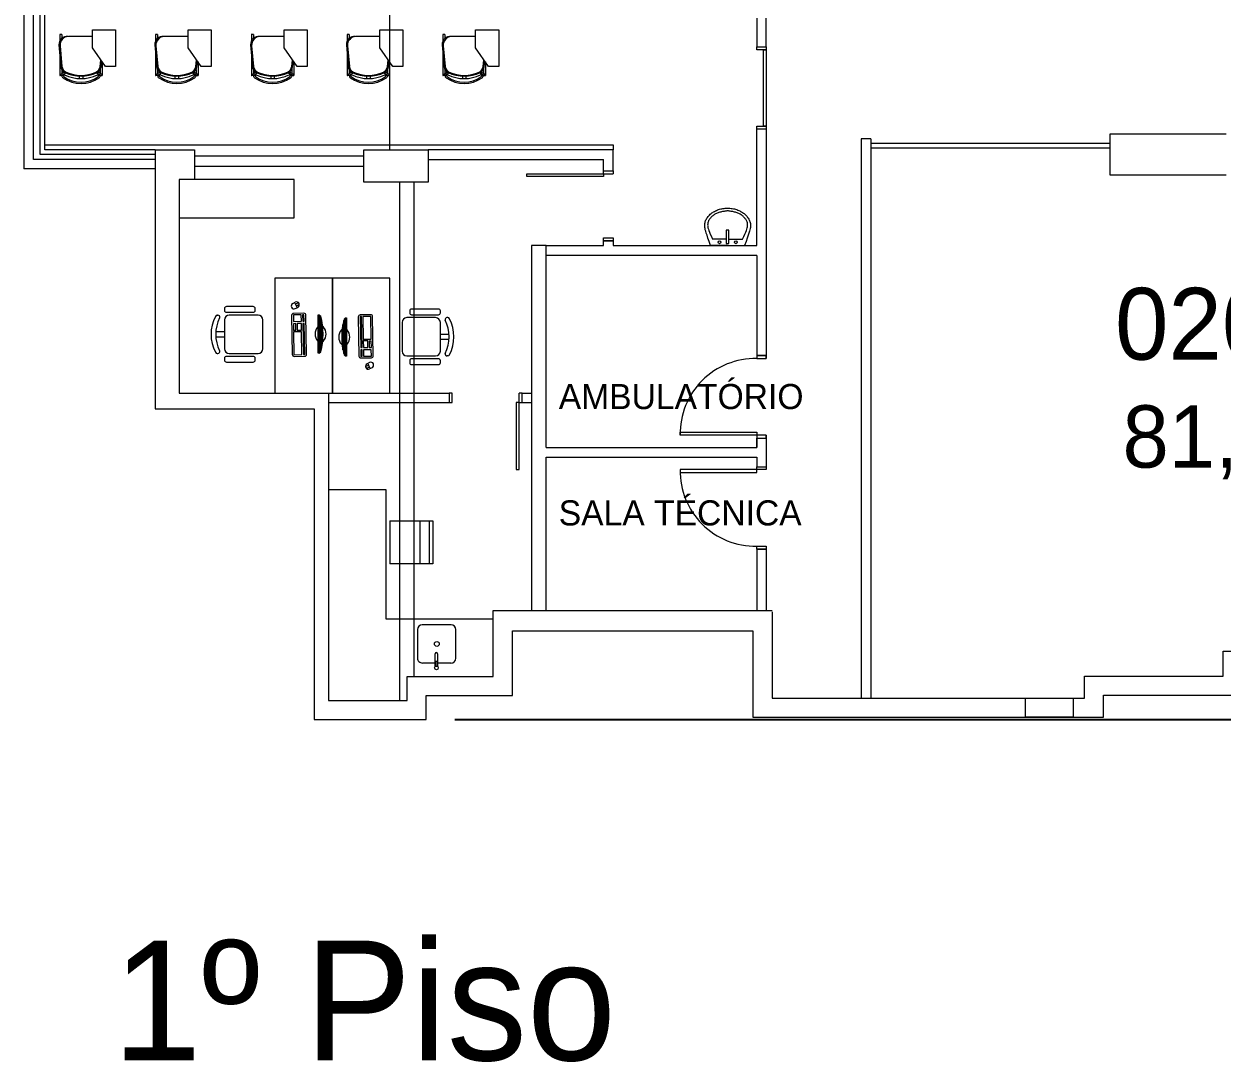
# Model space of a CAD drawing. Header units: metres. Extents: x 2855 to 2963, y 1748 to 1790.
# Drawn here: x 2859.02 to 2871.53, y 1747.65 to 1758.49 of the extents above; entities that cross this region are included whole.
import ezdxf

# ---------------------------------------------------------------- set-up
doc = ezdxf.new("R2010")
doc.units = ezdxf.units.M
doc.layers.add('PAREDES', color=7, linetype='Continuous')
doc.layers.add('VAGAS', color=253, linetype='Continuous')
doc.styles.add('PADRAO MK', font='')
doc.styles.add('ROMANS', font='romans', dxfattribs={"height": 0.16})
doc.styles.get("Standard").update_dxf_attribs({"font": 'arial.ttf'})
doc.styles.get('PADRAO MK').set_extended_font_data('AvantGarde Bk BT')
doc.dimstyles.new('Cota', dxfattribs={"dimtxt": 0.07, "dimasz": 0.08, "dimexe": 0.04, "dimexo": 0.04, "dimgap": 0.02, "dimtad": 1, "dimtxsty": 'Standard', "dimcen": 2.5, "dimclrd": 252, "dimclre": 252, "dimadec": 0, "dimazin": 0, "dimtfac": 1, "dimtmove": 0, "dimatfit": 3, "dimfxl": 1, "dimarcsym": 0})
pattern_1 = [(90, (8.432981, 4.289497), (-0.00875, 9e-19), [])]

# ---------------------------------------------------------------- blocks, each defined once
blk = doc.blocks.new('*D9')
at = {"layer": 'DEFPOINTS', "color": 0, "transparency": 16777216}
for p in [(2909.485, 1784.081), (2863.22, 1751.229), (2962.676, 1751.229)]:
    blk.add_point(p, dxfattribs=at)
at = {"layer": 'VAGAS', "color": 1, "lineweight": -2, "transparency": 16777216}
for p, q in [((2909.785, 1784.081), (2963.176, 1784.081)), ((2962.676, 1783.731), (2962.676, 1751.579)), ((2863.52, 1751.229), (2963.176, 1751.229))]:
    blk.add_line(p, q, dxfattribs=at)
at = {"layer": 'VAGAS', "color": 1, "transparency": 16777216}
for points in [[(2962.618, 1783.731), (2962.735, 1783.731), (2962.676, 1784.081)], [(2962.618, 1751.579), (2962.735, 1751.579), (2962.676, 1751.229)]]:
    blk.add_solid(points, dxfattribs=at)
at = {"layer": 'VAGAS', "color": 7, "transparency": 16777216, "insert": (2961.862, 1767.655), "char_height": 0.16, "attachment_point": 5, "rotation": 90, "style": 'ROMANS'}
blk.add_mtext('{\\H7.5x;32,85}', dxfattribs=at)
blk = doc.blocks.new('_ArchTick')
at = {"color": 0, "linetype": 'ByBlock', "const_width": 0.15}
blk.add_lwpolyline([(-0.5, -0.5), (0.5, 0.5)], dxfattribs=at)

msp = doc.modelspace()

# ---------------------------------------------------------------- hatches: boundary and pattern name
at = {"layer": 'PAREDES', "lineweight": 0}
h = msp.add_hatch(dxfattribs=at)
h.set_pattern_fill('ANSI31', color=253, scale=0.07, angle=45, style=0)
h.set_pattern_definition(pattern_1)
h.paths.add_polyline_path([(2862.118, 1755.069), (2862.118, 1755.442, -0.133994)])
h = msp.add_hatch(dxfattribs=at)
h.set_pattern_fill('ANSI31', color=253, scale=0.07, angle=45, style=0)
h.set_pattern_definition(pattern_1)
h.paths.add_polyline_path([(2862.363, 1755.409), (2862.363, 1755.036, -0.133994)])

# ---------------------------------------------------------------- linework, layer by layer
at = {"layer": 'PAREDES', "color": 253, "lineweight": 0}
for p, q in [((2862.84, 1757.179), (2862.84, 1760.649)), ((2859.02, 1758.769), (2859.02, 1756.979)), ((2859.12, 1757.079), (2859.12, 1758.769)), ((2859.19, 1757.129), (2859.19, 1758.769)), ((2859.24, 1757.179), (2859.24, 1758.769)), ((2859.735, 1758.243), (2859.735, 1758.432)), ((2859.735, 1758.432), (2859.976, 1758.432)), ((2859.976, 1758.432), (2859.976, 1758.048)), ((2860.735, 1758.243), (2860.735, 1758.432)), ((2860.735, 1758.432), (2860.976, 1758.432)), ((2860.976, 1758.432), (2860.976, 1758.048)), ((2861.735, 1758.243), (2861.735, 1758.432)), ((2861.735, 1758.432), (2861.976, 1758.432)), ((2861.976, 1758.432), (2861.976, 1758.048)), ((2862.735, 1758.243), (2862.735, 1758.432)), ((2862.735, 1758.432), (2862.976, 1758.432)), ((2862.976, 1758.432), (2862.976, 1758.048)), ((2863.735, 1758.243), (2863.735, 1758.432)), ((2863.735, 1758.432), (2863.976, 1758.432)), ((2863.976, 1758.432), (2863.976, 1758.048)), ((2866.67, 1758.554), (2866.67, 1758.254)), ((2866.77, 1758.254), (2866.77, 1758.554)), ((2859.394, 1758.381), (2859.394, 1758.315)), ((2859.412, 1758.384), (2859.397, 1758.384)), ((2859.415, 1758.381), (2859.415, 1758.342)), ((2859.735, 1758.363), (2859.484, 1758.363)), ((2860.394, 1758.381), (2860.394, 1758.315)), ((2860.412, 1758.384), (2860.397, 1758.384)), ((2860.415, 1758.381), (2860.415, 1758.342)), ((2860.735, 1758.363), (2860.484, 1758.363)), ((2861.394, 1758.381), (2861.394, 1758.315)), ((2861.412, 1758.384), (2861.397, 1758.384)), ((2861.415, 1758.381), (2861.415, 1758.342)), ((2861.735, 1758.363), (2861.484, 1758.363)), ((2862.394, 1758.381), (2862.394, 1758.315)), ((2862.412, 1758.384), (2862.397, 1758.384)), ((2862.415, 1758.381), (2862.415, 1758.342)), ((2862.735, 1758.363), (2862.484, 1758.363)), ((2863.394, 1758.381), (2863.394, 1758.315)), ((2863.412, 1758.384), (2863.397, 1758.384)), ((2863.415, 1758.381), (2863.415, 1758.342)), ((2863.735, 1758.363), (2863.484, 1758.363)), ((2859.386, 1758.275), (2859.406, 1758.045)), ((2859.394, 1758.182), (2859.394, 1757.956)), ((2859.397, 1758.264), (2859.417, 1758.05)), ((2859.871, 1758.048), (2859.735, 1758.243)), ((2860.386, 1758.275), (2860.406, 1758.045)), ((2860.394, 1758.182), (2860.394, 1757.956)), ((2860.397, 1758.264), (2860.417, 1758.05)), ((2860.871, 1758.048), (2860.735, 1758.243)), ((2861.386, 1758.275), (2861.406, 1758.045)), ((2861.394, 1758.182), (2861.394, 1757.956)), ((2861.397, 1758.264), (2861.417, 1758.05)), ((2861.871, 1758.048), (2861.735, 1758.243)), ((2862.386, 1758.275), (2862.406, 1758.045)), ((2862.394, 1758.182), (2862.394, 1757.956)), ((2862.397, 1758.264), (2862.417, 1758.05)), ((2862.871, 1758.048), (2862.735, 1758.243)), ((2863.386, 1758.275), (2863.406, 1758.045)), ((2863.394, 1758.182), (2863.394, 1757.956)), ((2863.397, 1758.264), (2863.417, 1758.05)), ((2863.871, 1758.048), (2863.735, 1758.243)), ((2866.67, 1758.224), (2866.67, 1758.254)), ((2866.67, 1758.254), (2866.77, 1758.254)), ((2866.67, 1758.254), (2866.77, 1758.254)), ((2866.77, 1758.224), (2866.67, 1758.224)), ((2866.74, 1757.424), (2866.74, 1758.224)), ((2866.74, 1758.224), (2866.77, 1758.224)), ((2866.77, 1758.254), (2866.77, 1758.224)), ((2866.77, 1758.224), (2866.77, 1757.424)), ((2859.815, 1758.05), (2859.822, 1758.119)), ((2859.825, 1758.045), (2859.831, 1758.106)), ((2859.838, 1758.096), (2859.838, 1757.955)), ((2860.815, 1758.05), (2860.822, 1758.119)), ((2860.825, 1758.045), (2860.831, 1758.106)), ((2860.838, 1758.096), (2860.838, 1757.955)), ((2861.815, 1758.05), (2861.822, 1758.119)), ((2861.825, 1758.045), (2861.831, 1758.106)), ((2861.838, 1758.096), (2861.838, 1757.955)), ((2862.815, 1758.05), (2862.822, 1758.119)), ((2862.825, 1758.045), (2862.831, 1758.106)), ((2862.838, 1758.096), (2862.838, 1757.955)), ((2863.815, 1758.05), (2863.822, 1758.119)), ((2863.825, 1758.045), (2863.831, 1758.106)), ((2863.838, 1758.096), (2863.838, 1757.955)), ((2859.394, 1757.963), (2859.437, 1757.991)), ((2859.412, 1757.953), (2859.397, 1757.953)), ((2859.412, 1757.953), (2859.456, 1757.981)), ((2859.415, 1758.017), (2859.415, 1757.977)), ((2859.597, 1757.947), (2859.597, 1757.922)), ((2859.634, 1757.947), (2859.634, 1757.922)), ((2859.82, 1757.953), (2859.775, 1757.981)), ((2859.838, 1757.963), (2859.794, 1757.991)), ((2859.817, 1758.017), (2859.817, 1757.977)), ((2859.82, 1757.953), (2859.836, 1757.953)), ((2859.976, 1758.048), (2859.871, 1758.048)), ((2860.394, 1757.963), (2860.437, 1757.991)), ((2860.412, 1757.953), (2860.397, 1757.953)), ((2860.412, 1757.953), (2860.456, 1757.981)), ((2860.415, 1758.017), (2860.415, 1757.977)), ((2860.597, 1757.947), (2860.597, 1757.922)), ((2860.634, 1757.947), (2860.634, 1757.922)), ((2860.82, 1757.953), (2860.775, 1757.981)), ((2860.838, 1757.963), (2860.794, 1757.991)), ((2860.817, 1758.017), (2860.817, 1757.977)), ((2860.82, 1757.953), (2860.836, 1757.953)), ((2860.976, 1758.048), (2860.871, 1758.048)), ((2861.394, 1757.963), (2861.437, 1757.991)), ((2861.412, 1757.953), (2861.397, 1757.953)), ((2861.412, 1757.953), (2861.456, 1757.981)), ((2861.415, 1758.017), (2861.415, 1757.977)), ((2861.597, 1757.947), (2861.597, 1757.922)), ((2861.634, 1757.947), (2861.634, 1757.922)), ((2861.82, 1757.953), (2861.775, 1757.981)), ((2861.838, 1757.963), (2861.794, 1757.991)), ((2861.817, 1758.017), (2861.817, 1757.977)), ((2861.82, 1757.953), (2861.836, 1757.953)), ((2861.976, 1758.048), (2861.871, 1758.048)), ((2862.394, 1757.963), (2862.437, 1757.991)), ((2862.412, 1757.953), (2862.397, 1757.953)), ((2862.412, 1757.953), (2862.456, 1757.981)), ((2862.415, 1758.017), (2862.415, 1757.977)), ((2862.597, 1757.947), (2862.597, 1757.922)), ((2862.634, 1757.947), (2862.634, 1757.922)), ((2862.82, 1757.953), (2862.775, 1757.981)), ((2862.838, 1757.963), (2862.794, 1757.991)), ((2862.817, 1758.017), (2862.817, 1757.977)), ((2862.82, 1757.953), (2862.836, 1757.953)), ((2862.976, 1758.048), (2862.871, 1758.048)), ((2863.394, 1757.963), (2863.437, 1757.991)), ((2863.412, 1757.953), (2863.397, 1757.953)), ((2863.412, 1757.953), (2863.456, 1757.981)), ((2863.415, 1758.017), (2863.415, 1757.977)), ((2863.597, 1757.947), (2863.597, 1757.922)), ((2863.634, 1757.947), (2863.634, 1757.922)), ((2863.82, 1757.953), (2863.775, 1757.981)), ((2863.838, 1757.963), (2863.794, 1757.991)), ((2863.817, 1758.017), (2863.817, 1757.977)), ((2863.82, 1757.953), (2863.836, 1757.953)), ((2863.976, 1758.048), (2863.871, 1758.048)), ((2866.67, 1757.394), (2866.67, 1757.424)), ((2866.67, 1757.424), (2866.77, 1757.424)), ((2866.67, 1757.394), (2866.67, 1757.424)), ((2866.67, 1756.179), (2866.67, 1757.394)), ((2866.77, 1757.394), (2866.67, 1757.394)), ((2866.77, 1757.394), (2866.67, 1757.394)), ((2866.77, 1757.424), (2866.74, 1757.424)), ((2866.77, 1757.424), (2866.77, 1757.394)), ((2866.77, 1757.424), (2866.77, 1757.394)), ((2866.77, 1757.394), (2866.77, 1756.074)), ((2870.36, 1757.344), (2871.57, 1757.344)), ((2870.36, 1756.914), (2870.36, 1757.344)), ((2859.24, 1757.179), (2859.24, 1757.229)), ((2859.24, 1757.229), (2865.17, 1757.229)), ((2865.17, 1757.229), (2865.17, 1757.179)), ((2867.76, 1757.294), (2867.76, 1751.454)), ((2867.86, 1757.294), (2867.76, 1757.294)), ((2867.86, 1757.294), (2867.86, 1751.454)), ((2870.36, 1757.244), (2867.86, 1757.244)), ((2870.36, 1757.244), (2867.86, 1757.244)), ((2870.36, 1757.194), (2867.86, 1757.194)), ((2870.36, 1757.194), (2867.86, 1757.194)), ((2860.39, 1757.079), (2859.12, 1757.079)), ((2860.39, 1757.129), (2859.19, 1757.129)), ((2860.39, 1757.179), (2859.24, 1757.179)), ((2860.39, 1757.179), (2860.39, 1754.474)), ((2860.39, 1757.179), (2860.8, 1757.179)), ((2860.8, 1757.179), (2860.8, 1756.869)), ((2860.8, 1757.114), (2862.57, 1757.114)), ((2862.57, 1756.839), (2862.57, 1757.179)), ((2862.57, 1757.179), (2863.24, 1757.179)), ((2863.24, 1757.179), (2863.24, 1756.839)), ((2865.17, 1757.179), (2863.24, 1757.179)), ((2863.24, 1757.179), (2863.24, 1757.079)), ((2863.24, 1757.079), (2865.07, 1757.079)), ((2865.07, 1756.959), (2865.07, 1757.079)), ((2865.17, 1756.959), (2865.17, 1757.179)), ((2865.17, 1757.179), (2865.17, 1757.179)), ((2860.39, 1756.979), (2859.02, 1756.979)), ((2860.8, 1757.009), (2862.57, 1757.009)), ((2865.07, 1756.929), (2865.07, 1756.959)), ((2865.07, 1756.959), (2865.17, 1756.959)), ((2865.07, 1756.959), (2865.17, 1756.959)), ((2865.17, 1756.959), (2865.17, 1756.929)), ((2860.8, 1756.869), (2860.64, 1756.869)), ((2860.64, 1756.869), (2860.64, 1754.639)), ((2860.64, 1756.869), (2860.64, 1756.469)), ((2861.84, 1756.869), (2860.64, 1756.869)), ((2861.84, 1756.469), (2861.84, 1756.869)), ((2863.24, 1756.839), (2862.57, 1756.839)), ((2862.94, 1756.839), (2862.94, 1751.429)), ((2863.09, 1756.839), (2863.09, 1751.679)), ((2864.27, 1756.899), (2864.27, 1756.929)), ((2864.27, 1756.929), (2865.17, 1756.929)), ((2864.27, 1756.899), (2864.27, 1756.929)), ((2864.27, 1756.929), (2865.17, 1756.929)), ((2865.07, 1756.899), (2864.27, 1756.899)), ((2865.07, 1756.899), (2864.27, 1756.899)), ((2865.07, 1756.929), (2865.07, 1756.899)), ((2865.07, 1756.929), (2865.07, 1756.899)), ((2871.57, 1756.914), (2870.36, 1756.914)), ((2866.26, 1756.551), (2866.271, 1756.554)), ((2866.271, 1756.554), (2866.282, 1756.558)), ((2866.282, 1756.558), (2866.294, 1756.561)), ((2866.294, 1756.561), (2866.305, 1756.563)), ((2866.305, 1756.563), (2866.317, 1756.566)), ((2866.317, 1756.566), (2866.329, 1756.567)), ((2866.329, 1756.567), (2866.341, 1756.569)), ((2866.341, 1756.569), (2866.354, 1756.569)), ((2866.354, 1756.569), (2866.366, 1756.569)), ((2866.366, 1756.569), (2866.378, 1756.569)), ((2866.378, 1756.569), (2866.39, 1756.568)), ((2866.39, 1756.568), (2866.402, 1756.567)), ((2866.402, 1756.567), (2866.414, 1756.566)), ((2866.414, 1756.566), (2866.426, 1756.563)), ((2866.426, 1756.563), (2866.438, 1756.561)), ((2866.438, 1756.561), (2866.449, 1756.558)), ((2866.449, 1756.558), (2866.461, 1756.554)), ((2866.461, 1756.554), (2866.472, 1756.55)), ((2860.64, 1756.469), (2861.84, 1756.469)), ((2866.13, 1756.42), (2866.133, 1756.429)), ((2866.133, 1756.429), (2866.136, 1756.438)), ((2866.136, 1756.438), (2866.14, 1756.447)), ((2866.14, 1756.447), (2866.145, 1756.456)), ((2866.145, 1756.456), (2866.15, 1756.465)), ((2866.15, 1756.465), (2866.156, 1756.473)), ((2866.156, 1756.473), (2866.163, 1756.482)), ((2866.165, 1756.432), (2866.162, 1756.425)), ((2866.163, 1756.482), (2866.169, 1756.49)), ((2866.168, 1756.439), (2866.165, 1756.432)), ((2866.172, 1756.446), (2866.168, 1756.439)), ((2866.169, 1756.49), (2866.177, 1756.497)), ((2866.176, 1756.453), (2866.172, 1756.446)), ((2866.181, 1756.459), (2866.176, 1756.453)), ((2866.177, 1756.497), (2866.185, 1756.505)), ((2866.186, 1756.466), (2866.181, 1756.459)), ((2866.185, 1756.505), (2866.193, 1756.512)), ((2866.192, 1756.472), (2866.186, 1756.466)), ((2866.198, 1756.478), (2866.192, 1756.472)), ((2866.193, 1756.512), (2866.201, 1756.519)), ((2866.205, 1756.484), (2866.198, 1756.478)), ((2866.201, 1756.519), (2866.21, 1756.525)), ((2866.211, 1756.49), (2866.205, 1756.484)), ((2866.21, 1756.525), (2866.22, 1756.531)), ((2866.218, 1756.495), (2866.211, 1756.49)), ((2866.226, 1756.5), (2866.218, 1756.495)), ((2866.22, 1756.531), (2866.229, 1756.536)), ((2866.233, 1756.505), (2866.226, 1756.5)), ((2866.229, 1756.536), (2866.239, 1756.541)), ((2866.241, 1756.509), (2866.233, 1756.505)), ((2866.239, 1756.541), (2866.249, 1756.546)), ((2866.249, 1756.513), (2866.241, 1756.509)), ((2866.249, 1756.546), (2866.26, 1756.551)), ((2866.258, 1756.517), (2866.249, 1756.513)), ((2866.266, 1756.52), (2866.258, 1756.517)), ((2866.275, 1756.524), (2866.266, 1756.52)), ((2866.284, 1756.526), (2866.275, 1756.524)), ((2866.294, 1756.529), (2866.284, 1756.526)), ((2866.303, 1756.531), (2866.294, 1756.529)), ((2866.312, 1756.533), (2866.303, 1756.531)), ((2866.321, 1756.535), (2866.312, 1756.533)), ((2866.33, 1756.536), (2866.321, 1756.535)), ((2866.338, 1756.537), (2866.33, 1756.536)), ((2866.345, 1756.538), (2866.338, 1756.537)), ((2866.351, 1756.539), (2866.345, 1756.538)), ((2866.356, 1756.54), (2866.351, 1756.539)), ((2866.36, 1756.54), (2866.356, 1756.54)), ((2866.363, 1756.54), (2866.36, 1756.54)), ((2866.366, 1756.54), (2866.363, 1756.54)), ((2866.369, 1756.54), (2866.366, 1756.54)), ((2866.372, 1756.54), (2866.369, 1756.54)), ((2866.376, 1756.54), (2866.372, 1756.54)), ((2866.381, 1756.539), (2866.376, 1756.54)), ((2866.387, 1756.538), (2866.381, 1756.539)), ((2866.394, 1756.537), (2866.387, 1756.538)), ((2866.402, 1756.536), (2866.394, 1756.537)), ((2866.41, 1756.535), (2866.402, 1756.536)), ((2866.419, 1756.533), (2866.41, 1756.535)), ((2866.428, 1756.531), (2866.419, 1756.533)), ((2866.438, 1756.529), (2866.428, 1756.531)), ((2866.447, 1756.526), (2866.438, 1756.529)), ((2866.456, 1756.523), (2866.447, 1756.526)), ((2866.465, 1756.52), (2866.456, 1756.523)), ((2866.474, 1756.517), (2866.465, 1756.52)), ((2866.472, 1756.55), (2866.482, 1756.546)), ((2866.482, 1756.513), (2866.474, 1756.517)), ((2866.482, 1756.546), (2866.492, 1756.541)), ((2866.49, 1756.509), (2866.482, 1756.513)), ((2866.498, 1756.505), (2866.49, 1756.509)), ((2866.492, 1756.541), (2866.502, 1756.536)), ((2866.506, 1756.5), (2866.498, 1756.505)), ((2866.502, 1756.536), (2866.512, 1756.531)), ((2866.513, 1756.495), (2866.506, 1756.5)), ((2866.512, 1756.531), (2866.521, 1756.525)), ((2866.52, 1756.49), (2866.513, 1756.495)), ((2866.527, 1756.484), (2866.52, 1756.49)), ((2866.521, 1756.525), (2866.53, 1756.518)), ((2866.533, 1756.478), (2866.527, 1756.484)), ((2866.53, 1756.518), (2866.539, 1756.512)), ((2866.539, 1756.472), (2866.533, 1756.478)), ((2866.539, 1756.512), (2866.547, 1756.505)), ((2866.545, 1756.466), (2866.539, 1756.472)), ((2866.55, 1756.459), (2866.545, 1756.466)), ((2866.547, 1756.505), (2866.555, 1756.497)), ((2866.555, 1756.453), (2866.55, 1756.459)), ((2866.555, 1756.497), (2866.562, 1756.489)), ((2866.56, 1756.446), (2866.555, 1756.453)), ((2866.563, 1756.439), (2866.56, 1756.446)), ((2866.562, 1756.489), (2866.569, 1756.481)), ((2866.567, 1756.432), (2866.563, 1756.439)), ((2866.569, 1756.425), (2866.567, 1756.432)), ((2866.569, 1756.481), (2866.575, 1756.473)), ((2866.575, 1756.473), (2866.581, 1756.465)), ((2866.581, 1756.465), (2866.586, 1756.456)), ((2866.586, 1756.456), (2866.591, 1756.447)), ((2866.591, 1756.447), (2866.595, 1756.438)), ((2866.595, 1756.438), (2866.598, 1756.429)), ((2866.598, 1756.429), (2866.601, 1756.42)), ((2866.127, 1756.4), (2866.129, 1756.41)), ((2866.127, 1756.39), (2866.127, 1756.4)), ((2866.127, 1756.38), (2866.127, 1756.39)), ((2866.128, 1756.369), (2866.127, 1756.38)), ((2866.13, 1756.357), (2866.128, 1756.369)), ((2866.129, 1756.41), (2866.13, 1756.42)), ((2866.133, 1756.344), (2866.13, 1756.357)), ((2866.137, 1756.328), (2866.133, 1756.344)), ((2866.143, 1756.309), (2866.137, 1756.328)), ((2866.151, 1756.286), (2866.143, 1756.309)), ((2866.158, 1756.401), (2866.157, 1756.393)), ((2866.157, 1756.393), (2866.158, 1756.384)), ((2866.16, 1756.417), (2866.158, 1756.409)), ((2866.158, 1756.409), (2866.158, 1756.401)), ((2866.158, 1756.384), (2866.159, 1756.374)), ((2866.159, 1756.374), (2866.161, 1756.363)), ((2866.162, 1756.425), (2866.16, 1756.417)), ((2866.161, 1756.363), (2866.165, 1756.351)), ((2866.165, 1756.351), (2866.17, 1756.336)), ((2866.17, 1756.336), (2866.176, 1756.319)), ((2866.176, 1756.319), (2866.185, 1756.299)), ((2866.38, 1756.341), (2866.351, 1756.341)), ((2866.351, 1756.341), (2866.351, 1756.199)), ((2866.38, 1756.199), (2866.38, 1756.341)), ((2866.547, 1756.299), (2866.555, 1756.319)), ((2866.555, 1756.319), (2866.562, 1756.336)), ((2866.562, 1756.336), (2866.567, 1756.351)), ((2866.567, 1756.351), (2866.57, 1756.363)), ((2866.572, 1756.417), (2866.569, 1756.425)), ((2866.57, 1756.363), (2866.572, 1756.374)), ((2866.573, 1756.409), (2866.572, 1756.417)), ((2866.572, 1756.374), (2866.574, 1756.383)), ((2866.574, 1756.401), (2866.573, 1756.409)), ((2866.574, 1756.393), (2866.574, 1756.401)), ((2866.574, 1756.383), (2866.574, 1756.393)), ((2866.588, 1756.309), (2866.581, 1756.286)), ((2866.594, 1756.328), (2866.588, 1756.309)), ((2866.599, 1756.344), (2866.594, 1756.328)), ((2866.602, 1756.357), (2866.599, 1756.344)), ((2866.601, 1756.42), (2866.603, 1756.41)), ((2866.603, 1756.369), (2866.602, 1756.357)), ((2866.603, 1756.41), (2866.604, 1756.4)), ((2866.604, 1756.38), (2866.603, 1756.369)), ((2866.604, 1756.4), (2866.605, 1756.39)), ((2866.605, 1756.39), (2866.604, 1756.38)), ((2864.47, 1756.179), (2864.32, 1756.179)), ((2864.32, 1756.179), (2864.32, 1752.369)), ((2864.47, 1756.179), (2865.07, 1756.179)), ((2864.47, 1754.069), (2864.47, 1756.179)), ((2865.07, 1756.259), (2865.17, 1756.259)), ((2865.07, 1756.229), (2865.07, 1756.259)), ((2865.17, 1756.229), (2865.07, 1756.229)), ((2865.07, 1756.229), (2865.07, 1756.229)), ((2865.07, 1756.229), (2865.17, 1756.229)), ((2865.07, 1756.179), (2865.07, 1756.229)), ((2865.07, 1756.229), (2865.17, 1756.229)), ((2865.075, 1756.259), (2865.17, 1756.259)), ((2865.17, 1756.229), (2865.075, 1756.229)), ((2865.17, 1756.259), (2865.17, 1756.229)), ((2865.17, 1756.259), (2865.17, 1756.229)), ((2865.17, 1756.229), (2865.17, 1756.179)), ((2865.17, 1756.179), (2866.67, 1756.179)), ((2866.161, 1756.257), (2866.151, 1756.286)), ((2866.173, 1756.222), (2866.161, 1756.257)), ((2866.188, 1756.179), (2866.173, 1756.222)), ((2866.185, 1756.299), (2866.196, 1756.275)), ((2866.366, 1756.179), (2866.188, 1756.179)), ((2866.196, 1756.275), (2866.209, 1756.246)), ((2866.351, 1756.246), (2866.209, 1756.246)), ((2866.351, 1756.199), (2866.38, 1756.199)), ((2866.366, 1756.179), (2866.543, 1756.179)), ((2866.38, 1756.246), (2866.522, 1756.246)), ((2866.522, 1756.246), (2866.536, 1756.275)), ((2866.536, 1756.275), (2866.547, 1756.299)), ((2866.558, 1756.222), (2866.543, 1756.179)), ((2866.571, 1756.257), (2866.558, 1756.222)), ((2866.581, 1756.286), (2866.571, 1756.257)), ((2866.67, 1756.074), (2864.47, 1756.074)), ((2866.67, 1756.074), (2866.67, 1754.999)), ((2866.77, 1756.074), (2866.77, 1754.999)), ((2861.64, 1755.839), (2861.64, 1754.639)), ((2862.24, 1755.839), (2861.64, 1755.839)), ((2862.24, 1754.639), (2862.24, 1755.839)), ((2862.84, 1755.839), (2862.24, 1755.839)), ((2862.24, 1755.839), (2862.24, 1754.639)), ((2862.84, 1754.639), (2862.84, 1755.839)), ((2861.827, 1755.574), (2861.852, 1755.587)), ((2861.845, 1755.583), (2861.871, 1755.529)), ((2861.886, 1755.581), (2861.854, 1755.566)), ((2861.895, 1755.562), (2861.863, 1755.546)), ((2861.037, 1755.452), (2861.045, 1755.452)), ((2861.037, 1755.452), (2861.045, 1755.452)), ((2861.114, 1755.522), (2861.114, 1755.502)), ((2861.114, 1755.522), (2861.114, 1755.502)), ((2861.414, 1755.542), (2861.134, 1755.542)), ((2861.414, 1755.542), (2861.134, 1755.542)), ((2861.134, 1755.482), (2861.414, 1755.482)), ((2861.134, 1755.482), (2861.414, 1755.482)), ((2861.464, 1755.452), (2861.164, 1755.452)), ((2861.464, 1755.452), (2861.164, 1755.452)), ((2861.434, 1755.502), (2861.434, 1755.522)), ((2861.434, 1755.502), (2861.434, 1755.522)), ((2861.814, 1755.45), (2861.821, 1755.04)), ((2861.943, 1755.472), (2861.833, 1755.47)), ((2861.914, 1755.455), (2861.833, 1755.454)), ((2861.833, 1755.454), (2861.835, 1755.387)), ((2861.853, 1755.521), (2861.878, 1755.533)), ((2861.916, 1755.388), (2861.914, 1755.455)), ((2861.943, 1755.456), (2861.929, 1755.455)), ((2861.929, 1755.455), (2861.93, 1755.389)), ((2861.945, 1755.389), (2861.943, 1755.456)), ((2861.971, 1755.043), (2861.964, 1755.453)), ((2862.093, 1755.055), (2862.093, 1755.455)), ((2862.093, 1755.455), (2862.103, 1755.455)), ((2862.103, 1755.455), (2862.103, 1755.055)), ((2862.103, 1755.455), (2862.118, 1755.442)), ((2862.118, 1755.069), (2862.118, 1755.442)), ((2862.51, 1755.435), (2862.517, 1755.025)), ((2862.64, 1755.457), (2862.529, 1755.455)), ((2862.544, 1755.438), (2862.53, 1755.437)), ((2862.53, 1755.437), (2862.536, 1755.113)), ((2862.55, 1755.113), (2862.544, 1755.438)), ((2862.642, 1755.439), (2862.559, 1755.438)), ((2862.559, 1755.438), (2862.563, 1755.2)), ((2862.646, 1755.201), (2862.642, 1755.439)), ((2862.667, 1755.028), (2862.66, 1755.438)), ((2863.047, 1755.496), (2863.047, 1755.476)), ((2863.047, 1755.496), (2863.047, 1755.476)), ((2863.347, 1755.516), (2863.067, 1755.516)), ((2863.347, 1755.516), (2863.067, 1755.516)), ((2863.067, 1755.456), (2863.347, 1755.456)), ((2863.067, 1755.456), (2863.347, 1755.456)), ((2863.367, 1755.476), (2863.367, 1755.496)), ((2863.367, 1755.476), (2863.367, 1755.496)), ((2861.114, 1755.402), (2861.114, 1755.277)), ((2861.114, 1755.402), (2861.114, 1755.102)), ((2861.514, 1755.102), (2861.514, 1755.402)), ((2861.514, 1755.102), (2861.514, 1755.402)), ((2861.857, 1755.364), (2861.833, 1755.363)), ((2861.833, 1755.363), (2861.835, 1755.293)), ((2861.835, 1755.387), (2861.916, 1755.388)), ((2861.858, 1755.293), (2861.857, 1755.364)), ((2861.916, 1755.365), (2861.871, 1755.364)), ((2861.871, 1755.364), (2861.872, 1755.294)), ((2861.917, 1755.294), (2861.916, 1755.365)), ((2861.93, 1755.389), (2861.945, 1755.389)), ((2861.945, 1755.365), (2861.931, 1755.365)), ((2861.931, 1755.365), (2861.937, 1755.04)), ((2861.951, 1755.041), (2861.945, 1755.365)), ((2862.378, 1755.423), (2862.363, 1755.409)), ((2862.363, 1755.409), (2862.363, 1755.036)), ((2862.378, 1755.023), (2862.378, 1755.423)), ((2862.378, 1755.423), (2862.388, 1755.423)), ((2862.388, 1755.423), (2862.388, 1755.023)), ((2862.967, 1755.376), (2862.967, 1755.076)), ((2862.967, 1755.376), (2862.967, 1755.076)), ((2863.317, 1755.426), (2863.017, 1755.426)), ((2863.317, 1755.426), (2863.017, 1755.426)), ((2863.367, 1755.076), (2863.367, 1755.376)), ((2863.367, 1755.251), (2863.367, 1755.376)), ((2863.444, 1755.426), (2863.436, 1755.426)), ((2863.444, 1755.426), (2863.436, 1755.426)), ((2861.114, 1755.277), (2861.024, 1755.277)), ((2861.114, 1755.277), (2861.024, 1755.277)), ((2861.024, 1755.227), (2861.114, 1755.227)), ((2861.024, 1755.227), (2861.114, 1755.227)), ((2861.114, 1755.227), (2861.114, 1755.102)), ((2861.858, 1755.293), (2861.835, 1755.293)), ((2861.918, 1755.278), (2861.835, 1755.277)), ((2861.835, 1755.277), (2861.839, 1755.039)), ((2861.872, 1755.294), (2861.917, 1755.294)), ((2861.922, 1755.04), (2861.918, 1755.278)), ((2862.563, 1755.2), (2862.646, 1755.201)), ((2862.609, 1755.184), (2862.563, 1755.183)), ((2862.563, 1755.183), (2862.565, 1755.113)), ((2862.61, 1755.114), (2862.609, 1755.184)), ((2862.623, 1755.185), (2862.624, 1755.114)), ((2862.623, 1755.185), (2862.646, 1755.185)), ((2862.648, 1755.115), (2862.646, 1755.185)), ((2863.457, 1755.251), (2863.367, 1755.251)), ((2863.457, 1755.251), (2863.367, 1755.251)), ((2863.367, 1755.076), (2863.367, 1755.201)), ((2863.367, 1755.201), (2863.457, 1755.201)), ((2863.367, 1755.201), (2863.457, 1755.201)), ((2862.103, 1755.055), (2862.093, 1755.055)), ((2862.103, 1755.055), (2862.118, 1755.069)), ((2862.536, 1755.113), (2862.55, 1755.113)), ((2862.551, 1755.089), (2862.536, 1755.089)), ((2862.536, 1755.089), (2862.538, 1755.022)), ((2862.552, 1755.023), (2862.551, 1755.089)), ((2862.565, 1755.113), (2862.61, 1755.114)), ((2862.646, 1755.091), (2862.565, 1755.09)), ((2862.565, 1755.09), (2862.566, 1755.023)), ((2862.624, 1755.114), (2862.648, 1755.115)), ((2862.648, 1755.024), (2862.646, 1755.091)), ((2861.037, 1755.052), (2861.045, 1755.052)), ((2861.037, 1755.052), (2861.045, 1755.052)), ((2861.114, 1755.002), (2861.114, 1754.982)), ((2861.114, 1755.002), (2861.114, 1754.982)), ((2861.414, 1755.022), (2861.134, 1755.022)), ((2861.414, 1755.022), (2861.134, 1755.022)), ((2861.134, 1754.962), (2861.414, 1754.962)), ((2861.134, 1754.962), (2861.414, 1754.962)), ((2861.164, 1755.052), (2861.464, 1755.052)), ((2861.164, 1755.052), (2861.464, 1755.052)), ((2861.434, 1754.982), (2861.434, 1755.002)), ((2861.434, 1754.982), (2861.434, 1755.002)), ((2861.839, 1755.039), (2861.922, 1755.04)), ((2861.841, 1755.021), (2861.952, 1755.023)), ((2861.937, 1755.04), (2861.951, 1755.041)), ((2862.378, 1755.023), (2862.363, 1755.036)), ((2862.388, 1755.023), (2862.378, 1755.023)), ((2862.538, 1755.022), (2862.552, 1755.023)), ((2862.538, 1755.005), (2862.648, 1755.007)), ((2862.566, 1755.023), (2862.648, 1755.024)), ((2862.586, 1754.916), (2862.618, 1754.931)), ((2862.628, 1754.957), (2862.603, 1754.945)), ((2862.636, 1754.895), (2862.61, 1754.949)), ((2863.017, 1755.026), (2863.317, 1755.026)), ((2863.017, 1755.026), (2863.317, 1755.026)), ((2863.047, 1754.976), (2863.047, 1754.956)), ((2863.047, 1754.976), (2863.047, 1754.956)), ((2863.347, 1754.996), (2863.067, 1754.996)), ((2863.347, 1754.996), (2863.067, 1754.996)), ((2863.067, 1754.936), (2863.347, 1754.936)), ((2863.067, 1754.936), (2863.347, 1754.936)), ((2863.367, 1754.956), (2863.367, 1754.976)), ((2863.367, 1754.956), (2863.367, 1754.976)), ((2863.444, 1755.026), (2863.436, 1755.026)), ((2863.444, 1755.026), (2863.436, 1755.026)), ((2866.67, 1755.029), (2866.77, 1755.029)), ((2866.77, 1755.029), (2866.67, 1755.029)), ((2866.67, 1755.029), (2866.67, 1754.999)), ((2866.67, 1754.999), (2866.77, 1754.999)), ((2866.77, 1754.999), (2866.77, 1755.029)), ((2862.595, 1754.896), (2862.627, 1754.912)), ((2862.654, 1754.903), (2862.629, 1754.891)), ((2860.64, 1754.639), (2862.2, 1754.639)), ((2861.64, 1754.639), (2862.24, 1754.639)), ((2862.2, 1754.639), (2862.2, 1751.429)), ((2862.2, 1754.639), (2863.46, 1754.639)), ((2862.24, 1754.639), (2862.84, 1754.639)), ((2863.46, 1754.639), (2863.46, 1754.539)), ((2863.49, 1754.639), (2863.46, 1754.639)), ((2863.46, 1754.639), (2863.46, 1754.539)), ((2863.49, 1754.639), (2863.46, 1754.639)), ((2863.46, 1754.639), (2863.46, 1754.539)), ((2863.49, 1754.539), (2863.49, 1754.639)), ((2863.49, 1754.539), (2863.49, 1754.639)), ((2864.22, 1754.639), (2864.19, 1754.639)), ((2864.19, 1753.839), (2864.19, 1754.639)), ((2864.19, 1753.839), (2864.19, 1754.639)), ((2864.22, 1754.639), (2864.32, 1754.639)), ((2864.22, 1754.539), (2864.22, 1754.639)), ((2864.22, 1754.539), (2864.22, 1754.639)), ((2860.39, 1754.474), (2862.05, 1754.474)), ((2862.05, 1754.474), (2862.05, 1751.229)), ((2862.2, 1754.539), (2863.46, 1754.539)), ((2863.46, 1754.539), (2863.49, 1754.539)), ((2864.19, 1754.539), (2864.16, 1754.539)), ((2864.19, 1754.539), (2864.16, 1754.539)), ((2864.16, 1754.539), (2864.16, 1753.839)), ((2864.16, 1754.539), (2864.16, 1753.839)), ((2864.19, 1754.539), (2864.22, 1754.539)), ((2864.22, 1754.539), (2864.32, 1754.539)), ((2865.87, 1754.199), (2865.87, 1754.229)), ((2865.87, 1754.229), (2866.67, 1754.229)), ((2866.67, 1754.199), (2865.87, 1754.199)), ((2866.67, 1754.229), (2866.67, 1754.069)), ((2866.67, 1754.229), (2866.67, 1754.199)), ((2866.77, 1754.199), (2866.67, 1754.199)), ((2866.67, 1754.199), (2866.67, 1754.169)), ((2866.77, 1754.199), (2866.77, 1753.869)), ((2866.77, 1754.169), (2866.77, 1754.199)), ((2864.47, 1754.069), (2866.67, 1754.069)), ((2866.67, 1754.069), (2866.67, 1754.169)), ((2866.67, 1754.169), (2866.77, 1754.169)), ((2866.67, 1754.169), (2866.77, 1754.169)), ((2864.47, 1753.969), (2866.67, 1753.969)), ((2864.47, 1752.369), (2864.47, 1753.969)), ((2866.67, 1753.969), (2866.67, 1753.869)), ((2864.16, 1753.839), (2864.19, 1753.839)), ((2864.16, 1753.839), (2864.19, 1753.839)), ((2866.67, 1753.839), (2865.87, 1753.839)), ((2865.87, 1753.839), (2865.87, 1753.809)), ((2865.87, 1753.809), (2866.67, 1753.809)), ((2866.67, 1753.869), (2866.77, 1753.869)), ((2866.67, 1753.869), (2866.77, 1753.869)), ((2866.67, 1753.839), (2866.67, 1753.869)), ((2866.77, 1753.839), (2866.67, 1753.839)), ((2866.67, 1753.809), (2866.67, 1753.839)), ((2866.77, 1753.869), (2866.77, 1753.839)), ((2862.8, 1753.629), (2862.2, 1753.629)), ((2862.8, 1752.279), (2862.8, 1753.629)), ((2862.839, 1753.305), (2862.839, 1752.855)), ((2862.839, 1753.305), (2863.289, 1753.305)), ((2863.249, 1753.305), (2863.249, 1752.855)), ((2863.289, 1753.305), (2863.289, 1752.855)), ((2866.67, 1753.039), (2866.77, 1753.039)), ((2866.67, 1753.009), (2866.67, 1753.039)), ((2866.67, 1753.009), (2866.67, 1752.369)), ((2866.67, 1753.009), (2866.77, 1753.009)), ((2866.77, 1753.009), (2866.67, 1753.009)), ((2866.77, 1753.039), (2866.77, 1753.009)), ((2866.77, 1753.009), (2866.77, 1752.369)), ((2863.289, 1752.855), (2862.839, 1752.855)), ((2863.92, 1751.679), (2863.92, 1752.369)), ((2863.92, 1752.369), (2866.83, 1752.369)), ((2863.92, 1752.279), (2862.8, 1752.279)), ((2862.8, 1752.279), (2862.8, 1752.279)), ((2863.478, 1752.22), (2863.179, 1752.22)), ((2863.129, 1752.168), (2863.129, 1751.87)), ((2863.529, 1751.87), (2863.529, 1752.168)), ((2863.18, 1751.82), (2863.314, 1751.82)), ((2863.314, 1751.781), (2863.314, 1751.916)), ((2863.32, 1751.788), (2863.32, 1751.84)), ((2863.32, 1751.84), (2863.333, 1751.84)), ((2863.333, 1751.84), (2863.333, 1751.788)), ((2863.339, 1751.916), (2863.339, 1751.781)), ((2863.339, 1751.82), (2863.479, 1751.82)), ((2863.02, 1751.429), (2863.02, 1751.679)), ((2863.02, 1751.679), (2863.92, 1751.679)), ((2862.2, 1751.429), (2863.02, 1751.429)), ((2863.22, 1751.479), (2864.12, 1751.479)), ((2863.22, 1751.229), (2863.22, 1751.479)), ((2869.474, 1751.254), (2869.474, 1751.454)), ((2869.474, 1751.454), (2869.974, 1751.454)), ((2869.974, 1751.454), (2869.974, 1751.254)), ((2862.05, 1751.229), (2863.22, 1751.229)), ((2869.974, 1751.254), (2869.474, 1751.254))]:
    msp.add_line(p, q, dxfattribs=at)
at = {"layer": 'PAREDES', "color": 253, "lineweight": 0, "extrusion": (0, 0, -1)}
msp.add_line((2863.157, 1752.855), (2863.157, 1753.305), dxfattribs=at)
at = {"layer": 'PAREDES', "color": 253, "lineweight": 0}
for points in [[(2866.83, 1752.354), (2866.83, 1751.454), (2870.09, 1751.454), (2870.09, 1751.684), (2871.54, 1751.684), (2871.54, 1751.944), (2874.81, 1751.944), (2874.81, 1751.649), (2877.06, 1751.649), (2877.06, 1757.459)], [(2864.12, 1751.479), (2864.12, 1752.154), (2866.63, 1752.154), (2866.63, 1751.254), (2870.29, 1751.254), (2870.29, 1751.484), (2871.74, 1751.484), (2871.74, 1751.744), (2874.61, 1751.744), (2874.61, 1751.449), (2877.21, 1751.449)]]:
    msp.add_lwpolyline(points, dxfattribs=at)
for centre, radius in [((2866.281, 1756.213), 0.0146), ((2866.451, 1756.213), 0.0146), ((2863.33, 1752.019), 0.0254), ((2863.326, 1751.769), 0.0191)]:
    msp.add_circle(centre, radius, dxfattribs=at)
for centre, radius, start, end in [((2859.47, 1758.279), 0.084, 83.807, 182.5692), ((2859.397, 1758.381), 0.00315, 90, 180), ((2859.49, 1758.27), 0.0931, 93.3717, 183.2522), ((2859.412, 1758.381), 0.00315, 0, 90), ((2860.47, 1758.279), 0.084, 83.807, 182.5692), ((2860.397, 1758.381), 0.00315, 90, 180), ((2860.49, 1758.27), 0.0931, 93.3717, 183.2522), ((2860.412, 1758.381), 0.00315, 0, 90), ((2861.47, 1758.279), 0.084, 83.807, 182.5692), ((2861.397, 1758.381), 0.00315, 90, 180), ((2861.49, 1758.27), 0.0931, 93.3717, 183.2522), ((2861.412, 1758.381), 0.00315, 0, 90), ((2862.47, 1758.279), 0.084, 83.807, 182.5692), ((2862.397, 1758.381), 0.00315, 90, 180), ((2862.49, 1758.27), 0.0931, 93.3717, 183.2522), ((2862.412, 1758.381), 0.00315, 0, 90), ((2863.47, 1758.279), 0.084, 83.807, 182.5692), ((2863.397, 1758.381), 0.00315, 90, 180), ((2863.49, 1758.27), 0.0931, 93.3717, 183.2522), ((2863.412, 1758.381), 0.00315, 0, 90), ((2859.397, 1757.956), 0.00315, 180, 270), ((2859.479, 1758.052), 0.0735, 185.1212, 243.6047), ((2859.49, 1758.056), 0.0735, 185.2999, 245.7361), ((2859.425, 1757.947), 0.00821, 29.8109, 225.3255), ((2859.445, 1757.953), 0.0289, 205.1455, 233.4571), ((2859.616, 1758.19), 0.32, 234.1238, 305.8762), ((2859.443, 1757.952), 0.0105, 80.3294, 205.1455), ((2859.445, 1757.953), 0.0131, 205.1455, 233.1301), ((2859.616, 1758.19), 0.305, 234.1442, 305.8558), ((2859.616, 1758.302), 0.38, 243.2374, 296.7626), ((2859.616, 1758.327), 0.38, 243.6047, 296.3953), ((2859.616, 1758.336), 0.38, 245.7361, 294.2639), ((2859.742, 1758.056), 0.0735, 294.2639, 354.7001), ((2859.752, 1758.052), 0.0735, 296.3953, 354.8788), ((2859.789, 1757.952), 0.0105, 334.8545, 99.6706), ((2859.786, 1757.953), 0.0131, 306.8699, 334.8545), ((2859.807, 1757.947), 0.00821, 314.6745, 150.1891), ((2859.786, 1757.953), 0.0289, 306.5429, 334.8545), ((2859.836, 1757.955), 0.0021, 270, 0), ((2860.397, 1757.956), 0.00315, 180, 270), ((2860.479, 1758.052), 0.0735, 185.1212, 243.6047), ((2860.49, 1758.056), 0.0735, 185.2999, 245.7361), ((2860.425, 1757.947), 0.00821, 29.8109, 225.3255), ((2860.445, 1757.953), 0.0289, 205.1455, 233.4571), ((2860.616, 1758.19), 0.32, 234.1238, 305.8762), ((2860.443, 1757.952), 0.0105, 80.3294, 205.1455), ((2860.445, 1757.953), 0.0131, 205.1455, 233.1301), ((2860.616, 1758.19), 0.305, 234.1442, 305.8558), ((2860.616, 1758.302), 0.38, 243.2374, 296.7626), ((2860.616, 1758.327), 0.38, 243.6047, 296.3953), ((2860.616, 1758.336), 0.38, 245.7361, 294.2639), ((2860.742, 1758.056), 0.0735, 294.2639, 354.7001), ((2860.752, 1758.052), 0.0735, 296.3953, 354.8788), ((2860.789, 1757.952), 0.0105, 334.8545, 99.6706), ((2860.786, 1757.953), 0.0131, 306.8699, 334.8545), ((2860.807, 1757.947), 0.00821, 314.6745, 150.1891), ((2860.786, 1757.953), 0.0289, 306.5429, 334.8545), ((2860.836, 1757.955), 0.0021, 270, 0), ((2861.397, 1757.956), 0.00315, 180, 270), ((2861.479, 1758.052), 0.0735, 185.1212, 243.6047), ((2861.49, 1758.056), 0.0735, 185.2999, 245.7361), ((2861.425, 1757.947), 0.00821, 29.8109, 225.3255), ((2861.445, 1757.953), 0.0289, 205.1455, 233.4571), ((2861.616, 1758.19), 0.32, 234.1238, 305.8762), ((2861.443, 1757.952), 0.0105, 80.3294, 205.1455), ((2861.445, 1757.953), 0.0131, 205.1455, 233.1301), ((2861.616, 1758.19), 0.305, 234.1442, 305.8558), ((2861.616, 1758.302), 0.38, 243.2374, 296.7626), ((2861.616, 1758.327), 0.38, 243.6047, 296.3953), ((2861.616, 1758.336), 0.38, 245.7361, 294.2639), ((2861.742, 1758.056), 0.0735, 294.2639, 354.7001), ((2861.752, 1758.052), 0.0735, 296.3953, 354.8788), ((2861.789, 1757.952), 0.0105, 334.8545, 99.6706), ((2861.786, 1757.953), 0.0131, 306.8699, 334.8545), ((2861.807, 1757.947), 0.00821, 314.6745, 150.1891), ((2861.786, 1757.953), 0.0289, 306.5429, 334.8545), ((2861.836, 1757.955), 0.0021, 270, 0), ((2862.397, 1757.956), 0.00315, 180, 270), ((2862.479, 1758.052), 0.0735, 185.1212, 243.6047), ((2862.49, 1758.056), 0.0735, 185.2999, 245.7361), ((2862.425, 1757.947), 0.00821, 29.8109, 225.3255), ((2862.445, 1757.953), 0.0289, 205.1455, 233.4571), ((2862.616, 1758.19), 0.32, 234.1238, 305.8762), ((2862.443, 1757.952), 0.0105, 80.3294, 205.1455), ((2862.445, 1757.953), 0.0131, 205.1455, 233.1301), ((2862.616, 1758.19), 0.305, 234.1442, 305.8558), ((2862.616, 1758.302), 0.38, 243.2374, 296.7626), ((2862.616, 1758.327), 0.38, 243.6047, 296.3953), ((2862.616, 1758.336), 0.38, 245.7361, 294.2639), ((2862.742, 1758.056), 0.0735, 294.2639, 354.7001), ((2862.752, 1758.052), 0.0735, 296.3953, 354.8788), ((2862.789, 1757.952), 0.0105, 334.8545, 99.6706), ((2862.786, 1757.953), 0.0131, 306.8699, 334.8545), ((2862.807, 1757.947), 0.00821, 314.6745, 150.1891), ((2862.786, 1757.953), 0.0289, 306.5429, 334.8545), ((2862.836, 1757.955), 0.0021, 270, 0), ((2863.397, 1757.956), 0.00315, 180, 270), ((2863.479, 1758.052), 0.0735, 185.1212, 243.6047), ((2863.49, 1758.056), 0.0735, 185.2999, 245.7361), ((2863.425, 1757.947), 0.00821, 29.8109, 225.3255), ((2863.445, 1757.953), 0.0289, 205.1455, 233.4571), ((2863.616, 1758.19), 0.32, 234.1238, 305.8762), ((2863.443, 1757.952), 0.0105, 80.3294, 205.1455), ((2863.445, 1757.953), 0.0131, 205.1455, 233.1301), ((2863.616, 1758.19), 0.305, 234.1442, 305.8558), ((2863.616, 1758.302), 0.38, 243.2374, 296.7626), ((2863.616, 1758.327), 0.38, 243.6047, 296.3953), ((2863.616, 1758.336), 0.38, 245.7361, 294.2639), ((2863.742, 1758.056), 0.0735, 294.2639, 354.7001), ((2863.752, 1758.052), 0.0735, 296.3953, 354.8788), ((2863.789, 1757.952), 0.0105, 334.8545, 99.6706), ((2863.786, 1757.953), 0.0131, 306.8699, 334.8545), ((2863.807, 1757.947), 0.00821, 314.6745, 150.1891), ((2863.786, 1757.953), 0.0289, 306.5429, 334.8545), ((2863.836, 1757.955), 0.0021, 270, 0), ((2861.84, 1755.547), 0.03, 115.9654, 295.9654), ((2861.865, 1755.56), 0.03, 295.9654, 115.9654), ((2861.375, 1755.252), 0.402, 152.2615, 207.7385), ((2861.375, 1755.252), 0.402, 152.2615, 207.7385), ((2861.037, 1755.432), 0.02, 90, 158.5875), ((2861.037, 1755.432), 0.02, 90, 158.5875), ((2861.045, 1755.432), 0.02, 339.9229, 90), ((2861.045, 1755.432), 0.02, 339.9229, 90), ((2861.134, 1755.522), 0.02, 90, 180), ((2861.134, 1755.522), 0.02, 90, 180), ((2861.134, 1755.502), 0.02, 180, 270), ((2861.134, 1755.502), 0.02, 180, 270), ((2861.164, 1755.402), 0.05, 90, 180), ((2861.164, 1755.402), 0.05, 90, 180), ((2861.414, 1755.522), 0.02, 0, 90), ((2861.414, 1755.522), 0.02, 0, 90), ((2861.414, 1755.502), 0.02, 270, 0), ((2861.414, 1755.502), 0.02, 270, 0), ((2861.464, 1755.402), 0.05, 0, 90), ((2861.464, 1755.402), 0.05, 0, 90), ((2861.834, 1755.45), 0.02, 91.0482, 181.0482), ((2861.944, 1755.452), 0.02, 1.0482, 91.0482), ((2861.434, 1755.255), 0.709, 344.7363, 15.2637), ((2862.53, 1755.435), 0.02, 91.0482, 181.0482), ((2862.64, 1755.437), 0.02, 1.0482, 91.0482), ((2863.067, 1755.496), 0.02, 90, 180), ((2863.067, 1755.496), 0.02, 90, 180), ((2863.067, 1755.476), 0.02, 180, 270), ((2863.067, 1755.476), 0.02, 180, 270), ((2863.347, 1755.496), 0.02, 0, 90), ((2863.347, 1755.496), 0.02, 0, 90), ((2863.347, 1755.476), 0.02, 270, 0), ((2863.347, 1755.476), 0.02, 270, 0), ((2861.409, 1755.252), 0.387, 153.4032, 206.5968), ((2862.173, 1755.255), 0.114, 138.6233, 221.3767), ((2862.127, 1755.287), 0.059, 125.2227, 132.4371), ((2862.106, 1755.287), 0.059, 69.9437, 70.5825), ((2862.106, 1755.287), 0.059, 47.5629, 55.9179), ((2862.06, 1755.255), 0.114, 318.6233, 41.3767), ((2863.046, 1755.223), 0.709, 164.7363, 195.2637), ((2863.017, 1755.376), 0.05, 90, 180), ((2863.017, 1755.376), 0.05, 90, 180), ((2863.317, 1755.376), 0.05, 0, 90), ((2863.317, 1755.376), 0.05, 0, 90), ((2863.436, 1755.406), 0.02, 90, 200.0771), ((2863.436, 1755.406), 0.02, 90, 200.0771), ((2863.072, 1755.226), 0.387, 333.4032, 26.5968), ((2863.444, 1755.406), 0.02, 21.4125, 90), ((2863.444, 1755.406), 0.02, 21.4125, 90), ((2863.106, 1755.226), 0.402, 332.2615, 27.7385), ((2863.106, 1755.226), 0.402, 332.2615, 27.7385), ((2862.127, 1755.224), 0.059, 227.5629, 234.7773), ((2862.106, 1755.224), 0.059, 304.0821, 312.4371), ((2862.421, 1755.223), 0.114, 138.6233, 221.3767), ((2862.375, 1755.254), 0.059, 124.0821, 132.4371), ((2862.354, 1755.254), 0.059, 47.5629, 54.7773), ((2862.308, 1755.223), 0.114, 318.6233, 41.3767), ((2861.037, 1755.072), 0.02, 201.4125, 270), ((2861.037, 1755.072), 0.02, 201.4125, 270), ((2861.045, 1755.072), 0.02, 270, 20.0771), ((2861.045, 1755.072), 0.02, 270, 20.0771), ((2861.164, 1755.102), 0.05, 180, 270), ((2861.164, 1755.102), 0.05, 180, 270), ((2861.464, 1755.102), 0.05, 270, 0), ((2861.464, 1755.102), 0.05, 270, 0), ((2862.375, 1755.191), 0.059, 227.5629, 235.9179), ((2862.375, 1755.191), 0.059, 249.9437, 250.5825), ((2862.354, 1755.191), 0.059, 305.2227, 312.4371), ((2863.017, 1755.076), 0.05, 180, 270), ((2863.017, 1755.076), 0.05, 180, 270), ((2863.317, 1755.076), 0.05, 270, 0), ((2863.317, 1755.076), 0.05, 270, 0), ((2863.436, 1755.046), 0.02, 159.9229, 270), ((2863.436, 1755.046), 0.02, 159.9229, 270), ((2861.134, 1755.002), 0.02, 90, 180), ((2861.134, 1755.002), 0.02, 90, 180), ((2861.134, 1754.982), 0.02, 180, 270), ((2861.134, 1754.982), 0.02, 180, 270), ((2861.414, 1755.002), 0.02, 0, 90), ((2861.414, 1755.002), 0.02, 0, 90), ((2861.414, 1754.982), 0.02, 270, 0), ((2861.414, 1754.982), 0.02, 270, 0), ((2861.841, 1755.041), 0.02, 181.0482, 271.0482), ((2861.951, 1755.043), 0.02, 271.0482, 1.0482), ((2862.537, 1755.025), 0.02, 181.0482, 271.0482), ((2862.616, 1754.918), 0.03, 115.9654, 295.9654), ((2862.641, 1754.93), 0.03, 295.9654, 115.9654), ((2862.647, 1755.027), 0.02, 271.0482, 1.0482), ((2863.067, 1754.976), 0.02, 90, 180), ((2863.067, 1754.976), 0.02, 90, 180), ((2863.067, 1754.956), 0.02, 180, 270), ((2863.067, 1754.956), 0.02, 180, 270), ((2863.347, 1754.976), 0.02, 0, 90), ((2863.347, 1754.976), 0.02, 0, 90), ((2863.347, 1754.956), 0.02, 270, 0), ((2863.347, 1754.956), 0.02, 270, 0), ((2863.444, 1755.046), 0.02, 270, 338.5875), ((2863.444, 1755.046), 0.02, 270, 338.5875), ((2866.655, 1754.214), 0.785, 88.9053, 181.0947), ((2866.655, 1753.824), 0.785, 178.9053, 271.0947), ((2863.181, 1752.168), 0.052, 91.2992, 179.5082), ((2863.478, 1752.168), 0.0515, 0.3507, 89.2654), ((2863.326, 1751.916), 0.0127, 359.9671, 179.9671), ((2863.179, 1751.87), 0.0504, 179.8232, 270.5389), ((2863.478, 1751.87), 0.0509, 270.1451, 359.9206)]:
    msp.add_arc(centre, radius, start, end, dxfattribs=at)

# ---------------------------------------------------------------- texts
at = {"layer": 'PAREDES', "color": 253, "lineweight": 0, "style": 'PADRAO MK'}
for s, height, p in [('020/020A', 0.75, (2870.41, 1754.987)), ('AMBULATÓRIO', 0.2625, (2864.603, 1754.471)), ('81,00m²', 0.65, (2870.488, 1753.86)), ('SALA TÉCNICA', 0.2625, (2864.603, 1753.256)), ('1º Piso', 1.25, (2859.945, 1747.671))]:
    msp.add_text(s, height=height, dxfattribs=at).set_placement(p)

# ---------------------------------------------------------------- dimensions: what is measured, and where the dimension line sits
at = {"layer": 'VAGAS', "color": 253}
dim = msp.add_linear_dim(base=(2962.676, 1751.229), p1=(2909.485, 1784.081), p2=(2863.22, 1751.229), angle=270, text='{\\H7.5x;<>}', dimstyle='Cota', override={"dimtxt": 0.63, "dimasz": 0.35, "dimexe": 0.5, "dimexo": 0.3, "dimgap": 0.1, "dimtxsty": 'ROMANS', "dimblk1": 'ArchTick', "dimblk2": 'ArchTick', "dimclrd": 1, "dimclre": 1, "dimclrt": 7}, dxfattribs=at)
dim.commit()
dim.dimension.update_dxf_attribs({"geometry": '*D9', "text_midpoint": (2961.862, 1767.655)})

doc.saveas('drawing.dxf')
